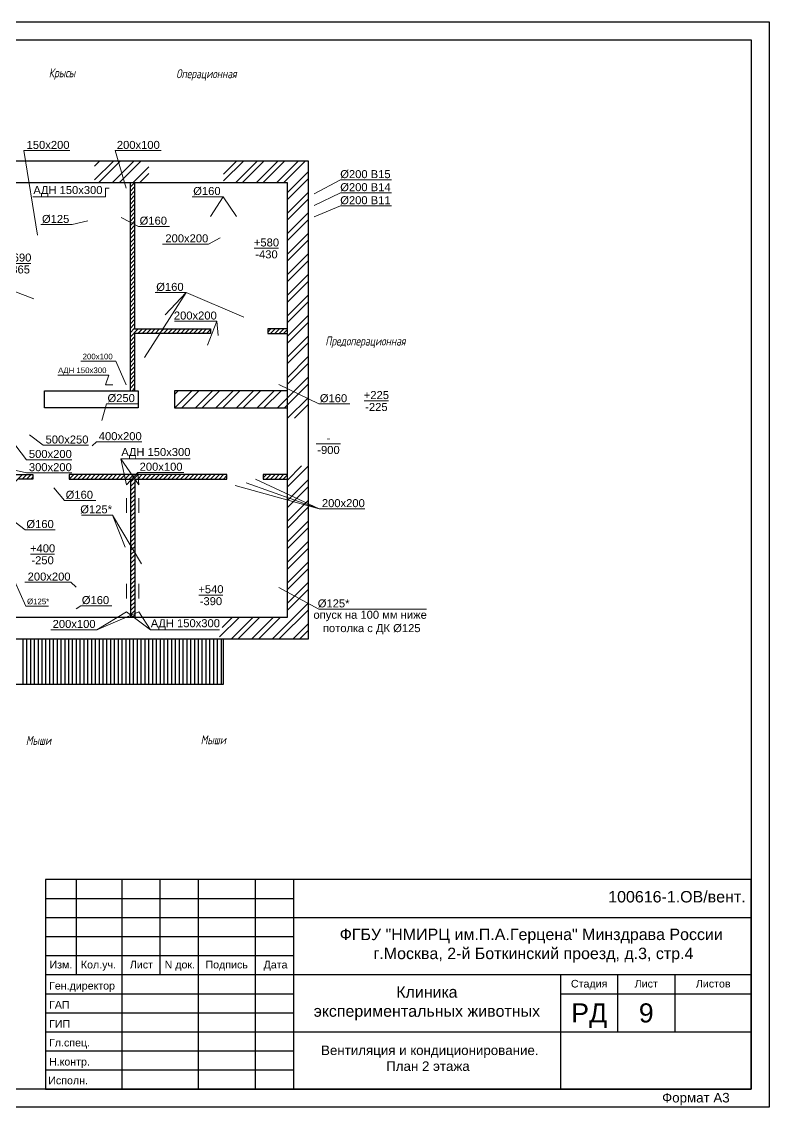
# Model space of a CAD drawing. Header units: millimetres. Extents: x -285783 to 224003, y -270247 to -22062.
# Drawn here: x 116429 to 136034, y -50537 to -22062 of the extents above; entities that cross this region are included whole.
import ezdxf
from ezdxf.enums import TextEntityAlignment as Align

# ---------------------------------------------------------------- set-up
doc = ezdxf.new("R2010")
doc.units = ezdxf.units.MM
for name, color, linetype, lineweight in [('12 текст рамки', 7, 'Continuous', 30), ('13 рамка', 7, 'Continuous', 30), ('крыльцо', 7, 'Continuous', 25), ('стены нар', 7, 'Continuous', 30), ('штриховки', 86, 'Continuous', 20)]:
    doc.layers.add(name, color=color, linetype=linetype, lineweight=lineweight)
doc.layers.add('перегородки', color=7, linetype='Continuous')
doc.styles.add('ВЫС21', font='arial.ttf', dxfattribs={"height": 21})
doc.styles.add('РАМКА', font='arial.ttf')
doc.styles.add('стиль1', font='')
doc.styles.add('ТЕКСТ', font='arial.ttf', dxfattribs={"oblique": 10, "height": 150})
doc.styles.get('стиль1').set_extended_font_data('GOST Common', italic=True)

# ---------------------------------------------------------------- blocks, each defined once
blk = doc.blocks.new('*U67')
at = {"layer": 'стены нар'}
blk.add_lwpolyline([(0, 0), (0, -1200)], dxfattribs=at)

msp = doc.modelspace()

# ---------------------------------------------------------------- linework, layer by layer
at = {"layer": '12 текст рамки', "color": 7, "lineweight": 15}
for p, q in [((116845, -27660), (116482, -25442)), ((116482, -25442), (117687, -25442)), ((118879, -25442), (119170, -26430)), ((118879, -25442), (120086, -25442)), ((118725, -26430), (118629, -26430)), ((118629, -26430), (118629, -26654)), ((124786, -26210), (124100, -26580)), ((124786, -26210), (126128, -26210)), ((118629, -26654), (116723, -26654)), ((120898, -26652), (121714, -26652)), ((121714, -26652), (121383, -27172)), ((121714, -26652), (122062, -27172)), ((124786, -26552), (124100, -26880)), ((124786, -26552), (126128, -26552)), ((124100, -27180), (124786, -26894)), ((124786, -26894), (126128, -26894)), ((117748, -27384), (118163, -27288)), ((119492, -27430), (119040, -27198)), ((116931, -27384), (117748, -27384)), ((119492, -27430), (120308, -27430)), ((120121, -27894), (121326, -27894)), ((121630, -27734), (121326, -27894)), ((123162, -28005), (122529, -28005)), ((116666, -28401), (116033, -28401)), ((115526, -28869), (116745, -29327)), ((119650, -30868), (120744, -29168)), ((119928, -29168), (120744, -29168)), ((120744, -29168), (120188, -29750)), ((120744, -29168), (122251, -29810)), ((120437, -29919), (121549, -29919)), ((121299, -30546), (121549, -29919)), ((121581, -30290), (121549, -29919)), ((118900, -30967), (117976, -30967)), ((118900, -30967), (119170, -31590)), ((118710, -31329), (117376, -31329)), ((118629, -31590), (118710, -31329)), ((118820, -31590), (118629, -31590)), ((123170, -31575), (124218, -32087)), ((118650, -32084), (118534, -32519)), ((118650, -32084), (119466, -32084)), ((124218, -32087), (125035, -32087)), ((126045, -32008), (125412, -32008)), ((116137, -33003), (116555, -33550)), ((116631, -32894), (116992, -33171)), ((116992, -33171), (118184, -33171)), ((118275, -33190), (118388, -33083)), ((118388, -33083), (119580, -33083)), ((124788, -33136), (124155, -33136)), ((116555, -33550), (117747, -33550)), ((120847, -33526), (119030, -33526)), ((119180, -34210), (119030, -33526)), ((119030, -33526), (119500, -34210)), ((115437, -33642), (116555, -33897)), ((119476, -33885), (119180, -34210)), ((119476, -33885), (119500, -34210)), ((119476, -33885), (120683, -33885)), ((116555, -33897), (117747, -33897)), ((124226, -34840), (122313, -34154)), ((122563, -34065), (124226, -34840)), ((117273, -34290), (117552, -34620)), ((124226, -34840), (122024, -34229)), ((117552, -34620), (118369, -34620)), ((119180, -34560), (119180, -34941)), ((119500, -34560), (119500, -34941)), ((116522, -35388), (116030, -35010)), ((117993, -35002), (118810, -35002)), ((119569, -36283), (118810, -35002)), ((119145, -35841), (118810, -35002)), ((124226, -34840), (125431, -34840)), ((116522, -35388), (117304, -35388)), ((117291, -36028), (116658, -36028)), ((116095, -36397), (116538, -37391)), ((116509, -36766), (117714, -36766)), ((117714, -36766), (117854, -36890)), ((119180, -37190), (119180, -36809)), ((119500, -37190), (119500, -36809)), ((124221, -37469), (123174, -36907)), ((121705, -37102), (121072, -37102)), ((117134, -37391), (116538, -37391)), ((117853, -37460), (117976, -37383)), ((117976, -37383), (118793, -37383)), ((118402, -38009), (119180, -37540)), ((118402, -38009), (119500, -37540)), ((119180, -37540), (119803, -38017)), ((119803, -38017), (119500, -37540)), ((124221, -37469), (127046, -37469)), ((117195, -38009), (118402, -38009)), ((121620, -38017), (119803, -38017))]:
    msp.add_line(p, q, dxfattribs=at)
at = {"layer": '13 рамка'}
for p, q in [((117055, -44558), (117055, -50058)), ((135555, -44558), (117055, -44558)), ((117855, -44558), (117855, -47058)), ((119055, -44558), (119055, -50058)), ((120055, -44558), (120055, -47058)), ((121055, -44558), (121055, -50058)), ((122555, -44558), (122555, -50058)), ((123555, -44558), (123555, -50058)), ((135555, -50058), (135555, -44558)), ((117055, -45058), (123555, -45058)), ((117055, -45558), (135555, -45558)), ((117055, -46058), (123555, -46058)), ((117055, -46558), (123555, -46558)), ((117055, -47058), (135555, -47058)), ((130555, -47058), (130555, -50058)), ((132055, -47058), (132055, -48558)), ((133555, -47058), (133555, -48558)), ((117055, -47558), (123555, -47558)), ((130555, -47558), (135555, -47558)), ((117055, -48058), (123555, -48058)), ((117055, -48058), (123555, -48058)), ((117055, -48558), (135555, -48558)), ((117055, -49058), (123555, -49058)), ((117055, -49058), (123555, -49058)), ((117055, -49558), (123555, -49558)), ((117055, -49558), (123555, -49558)), ((117055, -50058), (135555, -50058)), ((117055, -50058), (135555, -50058)), ((117055, -50058), (135555, -50058))]:
    msp.add_line(p, q, dxfattribs=at)
for points in [[(95766, -22062), (136034, -22062), (136034, -50537), (95766, -50537)], [(97684, -22541), (135555, -22541), (135555, -50058), (97684, -50058)]]:
    msp.add_lwpolyline(points, close=True, dxfattribs=at)
at = {"layer": 'крыльцо', "lineweight": 30}
for p, q in [((121715, -38250), (121715, -39450)), ((121715, -39450), (115470, -39450))]:
    msp.add_line(p, q, dxfattribs=at)
at = {"layer": 'перегородки', "lineweight": 30}
for p, q in [((123950, -25720), (105900, -25720)), ((123950, -32245), (123950, -25720)), ((110320, -26280), (123390, -26280)), ((119270, -26280), (119270, -31740)), ((119390, -26280), (119390, -30120)), ((123390, -26280), (123390, -32245)), ((119390, -30120), (121380, -30120)), ((121380, -30120), (121380, -30240)), ((123390, -30120), (122880, -30120)), ((122880, -30120), (122880, -30240)), ((121380, -30240), (119390, -30240)), ((119390, -30240), (119390, -31740)), ((122880, -30240), (123390, -30240)), ((117025, -32190), (117025, -31740)), ((117025, -31740), (119485, -31740)), ((119485, -31740), (119485, -32190)), ((123390, -31740), (120435, -31740)), ((120435, -31740), (120435, -32190)), ((119485, -32190), (117025, -32190)), ((120435, -32190), (123390, -32190)), ((123390, -32245), (123390, -37690)), ((123950, -38250), (123950, -32245)), ((115437, -33940), (116720, -33940)), ((116720, -34060), (116350, -34060)), ((116720, -33940), (116720, -34060)), ((120050, -33940), (117670, -33940)), ((117670, -33940), (117670, -34060)), ((117670, -34060), (119280, -34060)), ((119280, -34060), (119280, -37690)), ((119400, -37690), (119400, -34060)), ((119400, -34060), (121810, -34060)), ((121810, -33940), (120050, -33940)), ((121810, -34060), (121810, -33940)), ((123390, -33940), (122760, -33940)), ((122760, -33940), (122760, -34060)), ((122760, -34060), (123390, -34060)), ((123390, -37690), (101610, -37690)), ((101050, -38250), (123950, -38250))]:
    msp.add_line(p, q, dxfattribs=at)
at = {"layer": 'штриховки', "color": 18, "lineweight": 15, "true_color": 0x000000}
for p, q in [((118339, -26213), (118832, -25720)), ((118339, -25854), (118473, -25720)), ((118452, -26280), (119012, -25720)), ((118811, -26280), (119371, -25720)), ((118990, -26280), (119550, -25720)), ((119350, -26280), (119765, -25865)), ((121725, -26060), (122065, -25720)), ((121725, -26239), (122245, -25720)), ((122044, -26280), (122604, -25720)), ((122223, -26280), (122783, -25720)), ((122583, -26280), (123143, -25720)), ((122762, -26280), (123322, -25720)), ((123121, -26280), (123681, -25720)), ((123301, -26280), (123861, -25720)), ((119529, -26280), (119765, -26044)), ((123390, -26550), (123950, -25990)), ((123390, -26730), (123950, -26170)), ((123390, -27089), (123950, -26529)), ((123390, -27268), (123950, -26708)), ((123390, -27628), (123950, -27068)), ((123390, -27807), (123950, -27247)), ((123390, -28167), (123950, -27607)), ((123390, -28346), (123950, -27786)), ((123390, -28705), (123950, -28145)), ((123390, -28885), (123950, -28325)), ((123390, -29244), (123950, -28684)), ((123390, -29424), (123950, -28864)), ((123390, -29783), (123950, -29223)), ((123390, -29963), (123950, -29403)), ((123390, -30322), (123950, -29762)), ((123390, -30501), (123950, -29941)), ((123390, -30861), (123950, -30301)), ((123390, -31040), (123950, -30480)), ((123390, -31399), (123950, -30839)), ((123390, -31579), (123950, -31019)), ((123390, -31938), (123950, -31378)), ((123390, -32118), (123950, -31558)), ((120435, -31840), (120535, -31740)), ((120444, -32190), (120894, -31740)), ((120624, -32190), (121074, -31740)), ((120983, -32190), (121433, -31740)), ((121163, -32190), (121613, -31740)), ((121522, -32190), (121972, -31740)), ((121702, -32190), (122152, -31740)), ((122061, -32190), (122511, -31740)), ((122240, -32190), (122690, -31740)), ((122600, -32190), (123050, -31740)), ((122779, -32190), (123229, -31740)), ((123138, -32190), (123390, -31938)), ((123318, -32190), (123390, -32118)), ((123402, -32465), (123950, -31917)), ((123582, -32465), (123950, -32097)), ((123390, -34273), (123950, -33713)), ((123390, -34093), (123769, -33715)), ((123390, -34632), (123950, -34072)), ((123390, -34812), (123950, -34252)), ((123390, -35171), (123950, -34611)), ((123390, -35351), (123950, -34791)), ((123390, -35710), (123950, -35150)), ((123390, -35890), (123950, -35330)), ((123390, -36249), (123950, -35689)), ((123390, -36428), (123950, -35868)), ((123390, -36788), (123950, -36228)), ((123390, -36967), (123950, -36407)), ((123390, -37326), (123950, -36766)), ((123390, -37506), (123950, -36946)), ((123005, -38250), (123950, -37305)), ((123185, -38250), (123950, -37485)), ((121620, -38198), (122128, -37690)), ((121685, -37954), (121949, -37690)), ((121928, -38250), (122488, -37690)), ((122107, -38250), (122667, -37690)), ((122466, -38250), (123026, -37690)), ((122646, -38250), (123206, -37690)), ((123544, -38250), (123950, -37844)), ((123724, -38250), (123950, -38024))]:
    msp.add_line(p, q, dxfattribs=at)
at = {"layer": 'штриховки', "color": 251, "lineweight": 5, "true_color": 0x636466}
for p, q in [((119270, -26404), (119390, -26284)), ((119270, -26517), (119390, -26397)), ((119270, -26629), (119390, -26509)), ((119270, -26741), (119390, -26621)), ((119270, -26853), (119390, -26733)), ((119270, -26966), (119390, -26846)), ((119270, -27078), (119390, -26958)), ((119270, -27190), (119390, -27070)), ((119270, -27302), (119390, -27182)), ((119270, -27415), (119390, -27295)), ((119270, -27527), (119390, -27407)), ((119270, -27639), (119390, -27519)), ((119270, -27751), (119390, -27631)), ((119270, -27864), (119390, -27744)), ((119270, -27976), (119390, -27856)), ((119270, -28088), (119390, -27968)), ((119270, -28201), (119390, -28081)), ((119270, -28313), (119390, -28193)), ((119270, -28425), (119390, -28305)), ((119270, -28537), (119390, -28417)), ((119270, -28650), (119390, -28530)), ((119270, -28762), (119390, -28642)), ((119270, -28874), (119390, -28754)), ((119270, -28986), (119390, -28866)), ((119270, -29099), (119390, -28979)), ((119270, -29211), (119390, -29091)), ((119270, -29323), (119390, -29203)), ((119270, -29435), (119390, -29315)), ((119270, -29548), (119390, -29428)), ((119270, -29660), (119390, -29540)), ((119270, -29772), (119390, -29652)), ((119270, -29884), (119390, -29764)), ((119270, -29997), (119390, -29877)), ((119270, -30109), (119390, -29989)), ((119270, -30221), (119390, -30101)), ((119270, -30333), (119483, -30120)), ((119476, -30240), (119596, -30120)), ((119588, -30240), (119708, -30120)), ((119700, -30240), (119820, -30120)), ((119812, -30240), (119932, -30120)), ((119925, -30240), (120045, -30120)), ((120037, -30240), (120157, -30120)), ((120149, -30240), (120269, -30120)), ((120261, -30240), (120381, -30120)), ((120374, -30240), (120494, -30120)), ((120486, -30240), (120606, -30120)), ((120598, -30240), (120718, -30120)), ((120710, -30240), (120830, -30120)), ((120823, -30240), (120943, -30120)), ((120935, -30240), (121055, -30120)), ((121047, -30240), (121167, -30120)), ((121159, -30240), (121279, -30120)), ((121272, -30240), (121380, -30132)), ((122880, -30203), (122963, -30120)), ((122956, -30240), (123076, -30120)), ((123068, -30240), (123188, -30120)), ((123180, -30240), (123300, -30120)), ((123292, -30240), (123390, -30142)), ((119270, -30446), (119390, -30326)), ((119270, -30558), (119390, -30438)), ((119270, -30670), (119390, -30550)), ((119270, -30782), (119390, -30662)), ((119270, -30895), (119390, -30775)), ((119270, -31007), (119390, -30887)), ((119270, -31119), (119390, -30999)), ((119270, -31231), (119390, -31111)), ((119270, -31344), (119390, -31224)), ((119270, -31456), (119390, -31336)), ((119270, -31568), (119390, -31448)), ((119270, -31680), (119390, -31560)), ((119323, -31740), (119390, -31673)), ((116230, -34159), (116449, -33940)), ((116441, -34060), (116561, -33940)), ((116554, -34060), (116674, -33940)), ((116666, -34060), (116720, -34006)), ((117670, -33954), (117684, -33940)), ((117676, -34060), (117796, -33940)), ((117788, -34060), (117908, -33940)), ((117901, -34060), (118021, -33940)), ((118013, -34060), (118133, -33940)), ((118125, -34060), (118245, -33940)), ((118238, -34060), (118358, -33940)), ((118350, -34060), (118470, -33940)), ((118462, -34060), (118582, -33940)), ((118574, -34060), (118694, -33940)), ((118687, -34060), (118807, -33940)), ((118799, -34060), (118919, -33940)), ((118911, -34060), (119031, -33940)), ((119023, -34060), (119143, -33940)), ((119136, -34060), (119256, -33940)), ((119248, -34060), (119368, -33940)), ((119280, -34140), (119480, -33940)), ((119280, -34252), (119400, -34132)), ((119472, -34060), (119592, -33940)), ((119585, -34060), (119705, -33940)), ((119697, -34060), (119817, -33940)), ((119809, -34060), (119929, -33940)), ((119921, -34060), (120041, -33940)), ((120034, -34060), (120154, -33940)), ((120146, -34060), (120266, -33940)), ((120258, -34060), (120378, -33940)), ((120370, -34060), (120490, -33940)), ((120483, -34060), (120603, -33940)), ((120595, -34060), (120715, -33940)), ((120707, -34060), (120827, -33940)), ((120819, -34060), (120939, -33940)), ((120932, -34060), (121052, -33940)), ((121044, -34060), (121164, -33940)), ((121156, -34060), (121276, -33940)), ((121268, -34060), (121388, -33940)), ((121381, -34060), (121501, -33940)), ((121493, -34060), (121613, -33940)), ((121605, -34060), (121725, -33940)), ((121717, -34060), (121810, -33967)), ((122760, -34028), (122848, -33940)), ((122840, -34060), (122960, -33940)), ((122952, -34060), (123072, -33940)), ((123064, -34060), (123184, -33940)), ((123177, -34060), (123297, -33940)), ((123289, -34060), (123390, -33959)), ((119280, -34364), (119400, -34244)), ((119280, -34477), (119400, -34357)), ((119280, -34589), (119400, -34469)), ((119280, -34701), (119400, -34581)), ((119280, -34813), (119400, -34693)), ((119280, -34926), (119400, -34806)), ((119280, -35038), (119400, -34918)), ((119280, -35150), (119400, -35030)), ((119280, -35262), (119400, -35142)), ((119280, -35375), (119400, -35255)), ((119280, -35487), (119400, -35367)), ((119280, -35599), (119400, -35479)), ((119280, -35711), (119400, -35591)), ((119280, -35824), (119400, -35704)), ((119280, -35936), (119400, -35816)), ((119280, -36048), (119400, -35928)), ((119280, -36160), (119400, -36040)), ((119280, -36273), (119400, -36153)), ((119280, -36385), (119400, -36265)), ((119280, -36497), (119400, -36377)), ((119280, -36609), (119400, -36489)), ((119280, -36722), (119400, -36602)), ((119280, -36834), (119400, -36714)), ((119280, -36946), (119400, -36826)), ((119280, -37059), (119400, -36939)), ((119280, -37171), (119400, -37051)), ((119280, -37283), (119400, -37163)), ((119280, -37395), (119400, -37275)), ((119280, -37508), (119400, -37388)), ((119280, -37620), (119400, -37500)), ((119322, -37690), (119400, -37612))]:
    msp.add_line(p, q, dxfattribs=at)

# ---------------------------------------------------------------- block references
at = {"layer": 'стены нар', "color": 0, "linetype": 'ByBlock', "lineweight": -2, "transparency": 16777216, "rotation": 180}
for p in [(116465, -39450), (116565, -39450), (116665, -39450), (116765, -39450), (116865, -39450), (116965, -39450), (117065, -39450), (117165, -39450), (117265, -39450), (117365, -39450), (117465, -39450), (117565, -39450), (117665, -39450), (117765, -39450), (117865, -39450), (117965, -39450), (118065, -39450), (118165, -39450), (118265, -39450), (118365, -39450), (118465, -39450), (118565, -39450), (118665, -39450), (118765, -39450), (118865, -39450), (118965, -39450), (119065, -39450), (119165, -39450), (119265, -39450), (119365, -39450), (119465, -39450), (119565, -39450), (119665, -39450), (119765, -39450), (119865, -39450), (119965, -39450), (120065, -39450), (120165, -39450), (120265, -39450), (120365, -39450), (120465, -39450), (120565, -39450), (120665, -39450), (120765, -39450), (120865, -39450), (120965, -39450), (121065, -39450), (121165, -39450), (121265, -39450), (121365, -39450), (121465, -39450), (121565, -39450), (121665, -39450)]:
    msp.add_blockref('*U67', p, dxfattribs=at)

# ---------------------------------------------------------------- texts
at = {"layer": '12 текст рамки', "style": 'РАМКА'}
msp.add_text('100616-1.ОВ/вент.', height=300, dxfattribs=at).set_placement((131810, -45164))
at = {"layer": '12 текст рамки', "style": 'ТЕКСТ'}
for s, p in [('РД', (131310, -48311)), ('9', (132808, -48311))]:
    msp.add_text(s, height=500, dxfattribs=at).set_placement(p, align=Align.CENTER)
msp.add_text('Формат А3', height=250, dxfattribs=at).set_placement((133223, -50285), align=Align.MIDDLE_LEFT)
at = {"layer": '12 текст рамки', "color": 7, "lineweight": 15, "attachment_point": 2, "style": 'ВЫС21'}
for s, insert, char_height in [('150x200', (117120, -25188), 210), ('200x100', (119487, -25188), 210), ('%%C200 В15', (125443, -25955), 210), ('АДН 150x300', (117641, -26372), 210), ('%%C160', (121286, -26397), 210), ('%%C200 В14', (125443, -26297), 210), ('%%C200 В11', (125443, -26639), 210), ('%%C125', (117319, -27130), 210), ('%%C160', (119880, -27175), 210), ('200x200', (120759, -27639), 210), ('%%C160', (120316, -28913), 210), ('200x200', (120982, -29664), 210), ('200x100', (118421, -30770), 147), ('АДН 150x300', (118018, -31132), 147), ('%%C250', (119038, -31829), 210), ('%%C160', (124606, -31832), 210), ('500x250', (117617, -32916), 210), ('400x200', (119013, -32828), 210), ('500x200', (117180, -33295), 210), ('АДН 150x300', (119948, -33244), 210), ('300x200', (117180, -33642), 210), ('200x100', (120084, -33630), 210), ('%%C160', (117940, -34365), 210), ('%%C125*', (118381, -34747), 210), ('200x200', (124864, -34585), 210), ('%%C160', (116910, -35133), 210), ('200x200', (117147, -36511), 210), ('%%C125*', (116860, -37194), 147), ('%%C160', (118364, -37128), 210), ('%%C125*', (124609, -37215), 210), ('опуск на 100 мм ниже\\P потолка с ДК %%C125', (125567, -37513), 210), ('200x100', (117803, -37754), 210), ('АДН 150x300', (120721, -37735), 210)]:
    msp.add_mtext(s, dxfattribs=dict(at, insert=insert, char_height=char_height))
at = {"layer": '12 текст рамки', "color": 5, "lineweight": 15, "char_height": 210, "attachment_point": 2, "style": 'ВЫС21'}
for s, insert in [('+580', (122848, -27747)), ('+690', (116352, -28143)), ('+225', (125731, -31750)), ('-', (124474, -32878)), ('+400', (116977, -35770)), ('+540', (121391, -36843))]:
    msp.add_mtext(s, dxfattribs=dict(at, insert=insert))
at = {"layer": '12 текст рамки', "color": 1, "lineweight": 15, "char_height": 210, "attachment_point": 2, "style": 'ВЫС21'}
for s, insert in [('-430', (122848, -28059)), ('-365', (116352, -28455)), ('-225', (125731, -32063)), ('-900', (124474, -33190)), ('-250', (116977, -36083)), ('-390', (121391, -37156))]:
    msp.add_mtext(s, dxfattribs=dict(at, insert=insert))
at = {"layer": '12 текст рамки', "insert": (129792, -46296), "char_height": 300, "attachment_point": 5, "style": 'РАМКА'}
msp.add_mtext_dynamic_manual_height_columns('ФГБУ "НМИРЦ им.П.А.Герцена" Минздрава России\\P г.Москва, 2-й Боткинский проезд, д.3, стр.4 ', width=12195.52, gutter_width=1250, heights=[0], dxfattribs=at)
at = {"layer": '12 текст рамки', "width": 7000, "attachment_point": 5, "style": 'РАМКА'}
for s, insert, char_height in [('Клиника\\Pэкспериментальных животных', (127055, -47808), 300), (' Вентиляция и кондиционирование.\\PПлан 2 этажа', (127083, -49252), 250)]:
    msp.add_mtext(s, dxfattribs=dict(at, insert=insert, char_height=char_height))
at = {"layer": '13 рамка', "style": 'ТЕКСТ'}
for s, p in [('Изм.', (117457, -46895)), ('Кол.уч.', (118441, -46895)), ('Лист', (119567, -46895)), ('N док.', (120576, -46895)), ('Подпись', (121805, -46895)), ('Дата', (123086, -46895)), ('Стадия', (131310, -47395)), ('Лист', (132808, -47395)), ('Листов', (134564, -47395))]:
    msp.add_text(s, height=200, dxfattribs=at).set_placement(p, align=Align.CENTER)
for s, p in [('Ген.директор', (117146, -47449)), ('ГАП', (117146, -47949)), ('ГИП', (117146, -48449)), ('Гл.спец.', (117146, -48942)), ('Н.контр.', (117146, -49442)), (' Исполн.', (117048, -49933))]:
    msp.add_text(s, height=200, dxfattribs=at).set_placement(p)
at = {"layer": 'стены нар', "color": 159, "true_color": 0x22346e, "style": 'стиль1', "width": 0.8}
for s, height, p in [('Крысы', 234.7, (117139, -23521)), ('Операционная', 234.72, (120480, -23543)), ('Предоперационная', 234.72, (124391, -30555)), ('Мыши', 234.7, (116538, -41032)), ('Мыши', 234.7, (121122, -41014))]:
    msp.add_text(s, height=height, dxfattribs=at).set_placement(p)

doc.saveas('drawing.dxf')
